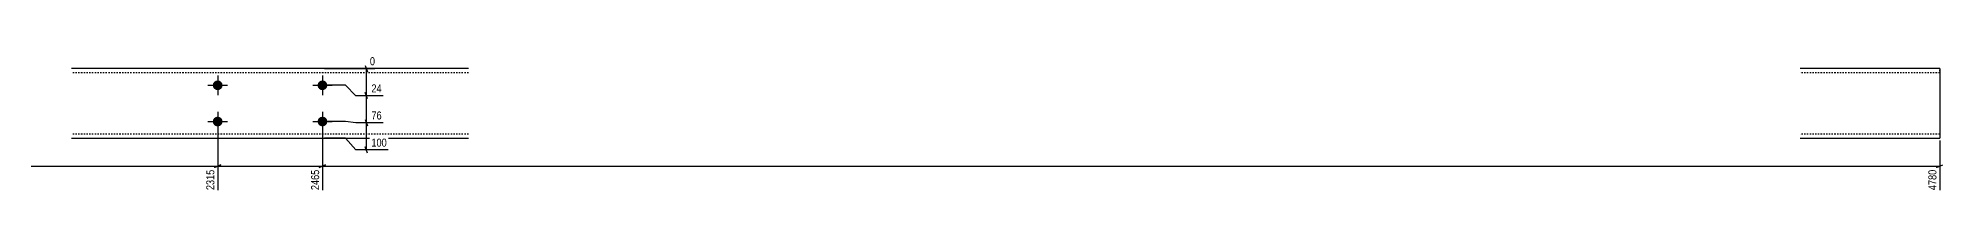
# Model space of a CAD drawing. Header units: millimetres. Extents: x 9 to 15628, y 7 to 203.
# Drawn here: x 12901 to 15628, y 7 to 203 of the extents above; entities that cross this region are included whole.
import ezdxf

# ---------------------------------------------------------------- set-up
doc = ezdxf.new("R2010")
doc.units = ezdxf.units.MM
doc.linetypes.add('DXK_LINE_DOT2', pattern=[3.9198, 1.9599, -1.9599])
doc.layers.add('MÅLSÆTNING', color=7, linetype='Continuous')
doc.layers.add('STÅL', color=7, linetype='Continuous')
doc.styles.add('Arial Narrow', font='ARIALN.TTF', dxfattribs={"height": 0.2})

msp = doc.modelspace()

# ---------------------------------------------------------------- hatches: boundary and pattern name
at = {"layer": 'STÅL', "linetype": 'Continuous'}
for points in [[(13158.1, 166.4, -1), (13158.1, 152.4, -1)], [(13308.1, 166.4, -1), (13308.1, 152.4, -1)], [(13158.1, 114.4, -1), (13158.1, 100.4, -1)], [(13308.1, 114.4, -1), (13308.1, 100.4, -1)]]:
    msp.add_hatch(color=3, dxfattribs=at).paths.add_polyline_path(points)

# ---------------------------------------------------------------- linework, layer by layer
at = {"layer": 'MÅLSÆTNING', "color": 7, "linetype": 'Continuous'}
for p, q in [((13311.1, 183.4), (13383.3, 183.4)), ((13369.1, 187.9), (13372.7, 178.9)), ((13370.9, 144.4), (13370.9, 183.4)), ((13340.9, 159.4), (13311.1, 159.4)), ((13340.9, 159.4), (13311.1, 159.4)), ((13355.9, 144.4), (13340.9, 159.4)), ((13355.9, 144.4), (13340.9, 159.4)), ((13395, 144.4), (13355.9, 144.4)), ((13395, 144.4), (13355.9, 144.4)), ((13372.7, 139.9), (13369.1, 148.9)), ((13372.7, 139.9), (13369.1, 148.9)), ((13370.9, 105.6), (13370.9, 144.4)), ((13369.1, 110.1), (13372.7, 101.1)), ((13369.1, 110.1), (13372.7, 101.1)), ((13158.1, 104.4), (13158.1, 9)), ((13158.1, 104.4), (13158.1, 9)), ((13308.1, 104.4), (13308.1, 9)), ((13340.9, 107.4), (13311.1, 107.4)), ((13340.9, 107.4), (13311.1, 107.4)), ((13340.9, 83.4), (13311.1, 83.4)), ((13355.9, 105.6), (13340.9, 107.4)), ((13355.9, 105.6), (13340.9, 107.4)), ((13355.9, 66.6), (13340.9, 83.4)), ((13395, 105.6), (13355.9, 105.6)), ((13395, 105.6), (13355.9, 105.6)), ((13370.9, 66.6), (13370.9, 105.6)), ((13402.3, 66.6), (13355.9, 66.6)), ((13372.7, 62.1), (13369.1, 71.1)), ((15623.1, 80.4), (15623.1, 9)), ((10843.1, 43.4), (13158.1, 43.4)), ((13162.6, 45.2), (13153.6, 41.6)), ((13153.6, 41.6), (13162.6, 45.2)), ((13158.1, 43.4), (13308.1, 43.4)), ((13303.6, 41.6), (13312.6, 45.2)), ((15618.6, 41.6), (15627.6, 45.2))]:
    msp.add_line(p, q, dxfattribs=at)
at = {"layer": 'STÅL', "color": 2, "linetype": 'Continuous'}
for p, q in [((13517.1, 183.4), (12949.1, 183.4)), ((15623.1, 183.4), (15423.1, 183.4)), ((15623.1, 183.4), (15623.1, 182.4)), ((15623.1, 182.4), (15623.1, 171.4)), ((15623.1, 171.4), (15623.1, 95.4)), ((12949.1, 83.4), (13517.1, 83.4)), ((15423.1, 83.4), (15623.1, 83.4)), ((15623.1, 95.4), (15623.1, 83.4))]:
    msp.add_line(p, q, dxfattribs=at)
at = {"layer": 'STÅL', "color": 7, "linetype": 'DXK_LINE_DOT2'}
for p, q in [((13517.1, 177.4), (12949.1, 177.4)), ((15623.1, 177.4), (15423.1, 177.4)), ((15623.1, 179.8), (15623.1, 183.4)), ((13517.1, 89.4), (12949.1, 89.4)), ((15623.1, 89.4), (15423.1, 89.4))]:
    msp.add_line(p, q, dxfattribs=at)
at = {"layer": 'STÅL', "color": 3, "linetype": 'Continuous'}
for p, q in [((13158.1, 173.4), (13158.1, 145.4)), ((13308.1, 173.4), (13308.1, 145.4)), ((13144.1, 159.4), (13172.1, 159.4)), ((13294.1, 159.4), (13322.1, 159.4)), ((13158.1, 121.4), (13158.1, 93.4)), ((13308.1, 121.4), (13308.1, 93.4)), ((13144.1, 107.4), (13172.1, 107.4)), ((13294.1, 107.4), (13322.1, 107.4))]:
    msp.add_line(p, q, dxfattribs=at)

# ---------------------------------------------------------------- next in the draw order: wipeouts: each hides what was drawn before it
at = {"color": 0, "linetype": 'Continuous'}
for points in [[(13385.7, 185.8), (13385.7, 202.6), (13373.6, 202.6), (13373.6, 185.8)], [(13395.2, 146.8), (13395.2, 163.6), (13375.8, 163.6), (13375.8, 146.8)], [(13395.2, 108), (13395.2, 124.8), (13375.8, 124.8), (13375.8, 108)], [(13402.5, 69), (13402.5, 85.8), (13375.8, 85.8), (13375.8, 69)], [(13155.7, 40.6), (13138.9, 40.6), (13138.9, 6.6), (13155.7, 6.6)], [(13305.7, 40.6), (13288.9, 40.6), (13288.9, 6.6), (13305.7, 6.6)]]:
    msp.add_wipeout(points, dxfattribs=at).dxf.layer = 'MÅLSÆTNING'

# ---------------------------------------------------------------- next in the draw order: linework, layer by layer
at = {"layer": 'MÅLSÆTNING', "color": 7, "linetype": 'Continuous'}
for p, q in [((13308.1, 104.4), (13308.1, 9)), ((13312.6, 45.2), (13303.6, 41.6)), ((13308.1, 43.4), (15623.1, 43.4))]:
    msp.add_line(p, q, dxfattribs=at)

# ---------------------------------------------------------------- next in the draw order: texts
at = {"layer": 'MÅLSÆTNING', "color": 3, "linetype": 'Continuous', "style": 'Arial Narrow'}
for s, height, p in [('0', 11.5, (13376, 188.2)), ('24', 11.45, (13378.2, 149.2)), ('76', 11.45, (13378.2, 110.4)), ('100', 11.45, (13378.2, 71.4))]:
    msp.add_text(s, height=height, dxfattribs=at).set_placement(p)
for s, p in [('2315', (13153.3, 9)), ('2465', (13303.3, 9))]:
    msp.add_text(s, height=11.45, rotation=90.0002, dxfattribs=at).set_placement(p)

# ---------------------------------------------------------------- next in the draw order: wipeouts: each hides what was drawn before it
at = {"color": 0, "linetype": 'Continuous'}
msp.add_wipeout([(15620.7, 40.6), (15603.9, 40.6), (15603.9, 6.6), (15620.7, 6.6)], dxfattribs=at).dxf.layer = 'MÅLSÆTNING'

# ---------------------------------------------------------------- next in the draw order: texts
at = {"layer": 'MÅLSÆTNING', "color": 3, "linetype": 'Continuous', "style": 'Arial Narrow'}
msp.add_text('4780', height=11.45, rotation=90.0002, dxfattribs=at).set_placement((15618.3, 9))

doc.saveas('drawing.dxf')
